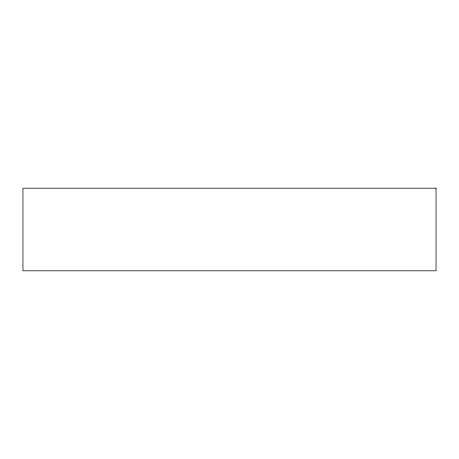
<?xml version="1.0" encoding="UTF-8"?>
<svg xmlns="http://www.w3.org/2000/svg" width="459" height="459" viewBox="0 0 459 459"><rect width="100%" height="100%" fill="white"/><g stroke="black" fill="none" stroke-linecap="round" stroke-linejoin="round"><path stroke-width="0.69" d="M436.05 188.19L22.95 188.19L22.95 270.81L436.05 270.81L436.05 188.19"/></g></svg>
